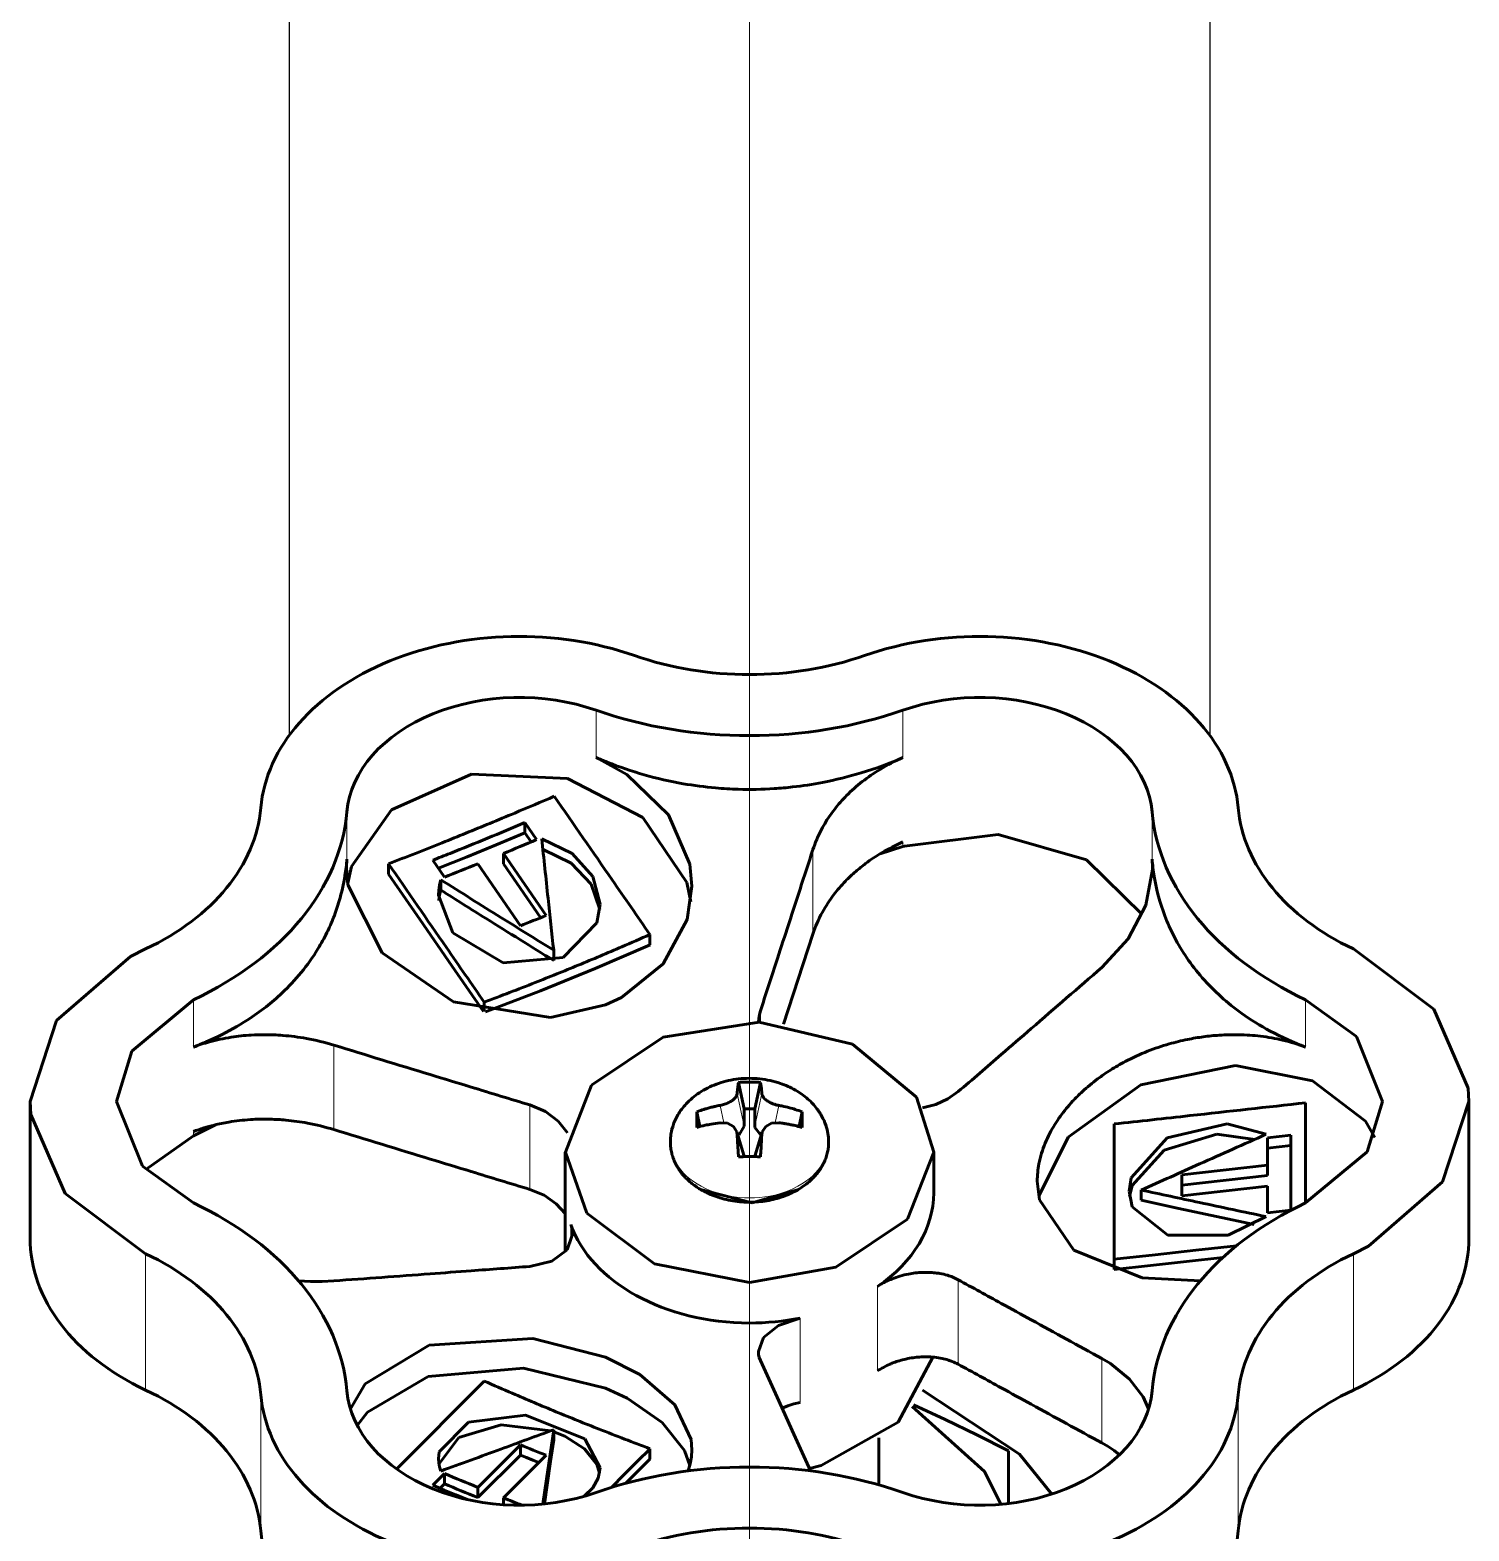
# Model space of a CAD drawing. Header units: millimetres. Extents: x -718 to 68664, y -49984 to -979.
# Drawn here: x 14570 to 15070, y -36314 to -35792 of the extents above; entities that cross this region are included whole.
import ezdxf

# ---------------------------------------------------------------- set-up
doc = ezdxf.new("R2010")
doc.units = ezdxf.units.MM
doc.linetypes.add('K5LT_BASIC', pattern=[0])
doc.layers.add('Text', color=7, linetype='Continuous', lineweight=15)
doc.layers.add('ГВС (Т3)_20', color=10, linetype='Continuous', lineweight=25)
doc.layers.add('Системный слой (1)', color=7, linetype='Continuous', true_color=0xc26c6c6c)

# ---------------------------------------------------------------- blocks, each defined once
blk = doc.blocks.new('U656')
at = {"layer": 'Системный слой (1)', "color": 150, "linetype": 'K5LT_BASIC', "lineweight": 60, "true_color": 0x0080ff}
for p, q in [((799.531, 147.501), (800.694, 148.535)), ((797.374, 144.043), (799.531, 147.501)), ((796.351, 139.665), (797.374, 144.043)), ((796.626, 135.07), (796.351, 139.665)), ((798.156, 130.997), (796.626, 135.07)), ((811.359, 132.307), (809.132, 128.939)), ((800.694, 128.102), (798.156, 130.997)), ((809.132, 128.939), (807.742, 127.818))]:
    blk.add_line(p, q, dxfattribs=at)
blk = doc.blocks.new('U665')
at = {"layer": 'Системный слой (1)', "color": 150, "linetype": 'K5LT_BASIC', "lineweight": 60, "true_color": 0x0080ff}
for p, q in [((816.362, 116.814), (816.097, 117.336)), ((826.697, 117.336), (824.602, 114.543)), ((818.593, 114.24), (816.362, 116.814)), ((824.602, 114.543), (821.851, 113.341)), ((821.397, 113.318), (818.593, 114.24)), ((821.851, 113.341), (821.397, 113.318))]:
    blk.add_line(p, q, dxfattribs=at)
blk = doc.blocks.new('U666')
at = {"layer": 'Системный слой (1)', "color": 150, "linetype": 'K5LT_BASIC', "lineweight": 60, "true_color": 0x0080ff}
for p, q in [((830.274, 132.938), (830.258, 132.985)), ((830.676, 129.677), (830.274, 132.938)), ((829.793, 126.611), (830.676, 129.677)), ((827.896, 124.674), (829.793, 126.611))]:
    blk.add_line(p, q, dxfattribs=at)
blk = doc.blocks.new('U667')
at = {"layer": 'Системный слой (1)', "color": 150, "linetype": 'K5LT_BASIC', "lineweight": 60, "true_color": 0x0080ff}
for p, q in [((817.864, 118.997), (819.647, 116.853)), ((823.647, 117.232), (824.93, 118.997)), ((821.397, 116.318), (823.647, 117.232)), ((819.647, 116.853), (821.397, 116.318))]:
    blk.add_line(p, q, dxfattribs=at)
blk = doc.blocks.new('U668')
at = {"layer": 'Системный слой (1)', "color": 150, "linetype": 'K5LT_BASIC', "lineweight": 60, "true_color": 0x0080ff}
for p, q in [((818.192, 162.094), (820.943, 163.295)), ((820.943, 163.295), (821.397, 163.318)), ((821.397, 163.318), (824.202, 162.397)), ((824.202, 162.397), (826.432, 159.823)), ((816.097, 159.301), (818.192, 162.094)), ((826.432, 159.823), (826.697, 159.301))]:
    blk.add_line(p, q, dxfattribs=at)
blk = doc.blocks.new('U669')
at = {"layer": 'Системный слой (1)', "color": 150, "linetype": 'K5LT_BASIC', "lineweight": 60, "true_color": 0x0080ff}
for p, q in [((821.397, 160.318), (819.147, 159.405)), ((823.147, 159.784), (821.397, 160.318)), ((824.93, 157.64), (823.147, 159.784)), ((819.147, 159.405), (817.864, 157.64))]:
    blk.add_line(p, q, dxfattribs=at)
blk = doc.blocks.new('U670')
at = {"layer": 'Системный слой (1)', "color": 150, "linetype": 'K5LT_BASIC', "lineweight": 60, "true_color": 0x0080ff}
for p, q in [((808.741, 135.834), (808.632, 136.238)), ((810.242, 133.151), (808.741, 135.834)), ((812.506, 131.944), (810.242, 133.151))]:
    blk.add_line(p, q, dxfattribs=at)
blk = doc.blocks.new('U671')
at = {"layer": 'Системный слой (1)', "color": 150, "linetype": 'K5LT_BASIC', "lineweight": 60, "true_color": 0x0080ff}
for p, q in [((817.506, 143.97), (819.629, 144.718)), ((819.629, 144.718), (821.961, 143.804)), ((815.751, 141.615), (817.506, 143.97)), ((821.961, 143.804), (823.626, 141.321)), ((815.104, 138.318), (815.751, 141.615)), ((823.626, 141.321), (824.149, 137.981)), ((815.633, 135.315), (815.104, 138.318)), ((824.149, 137.981), (823.38, 134.737)), ((817.298, 132.833), (815.633, 135.315)), ((823.38, 134.737), (821.539, 132.516)), ((819.629, 131.918), (817.298, 132.833)), ((821.539, 132.516), (819.629, 131.918))]:
    blk.add_line(p, q, dxfattribs=at)
blk = doc.blocks.new('U672')
at = {"layer": 'Системный слой (1)', "color": 150, "linetype": 'K5LT_BASIC', "lineweight": 60, "true_color": 0x0080ff}
for p, q in [((821.041, 145.413), (821.271, 145.95)), ((820.709, 144.966), (821.041, 145.413)), ((820.303, 144.647), (820.709, 144.966))]:
    blk.add_line(p, q, dxfattribs=at)
blk = doc.blocks.new('U673')
at = {"layer": 'Системный слой (1)', "color": 150, "linetype": 'K5LT_BASIC', "lineweight": 60, "true_color": 0x0080ff}
for p, q in [((815.658, 145.95), (815.841, 145.184)), ((815.841, 145.184), (816.238, 144.657)), ((816.238, 144.657), (816.783, 144.468)), ((816.783, 144.468), (816.894, 144.474)), ((816.894, 144.474), (817.005, 144.494)), ((817.005, 144.494), (817.117, 144.527))]:
    blk.add_line(p, q, dxfattribs=at)
blk = doc.blocks.new('U674')
at = {"layer": 'Системный слой (1)', "color": 150, "linetype": 'K5LT_BASIC', "lineweight": 60, "true_color": 0x0080ff}
for p, q in [((818.335, 145.95), (818.13, 145.458)), ((818.13, 145.458), (817.838, 145.038)), ((817.838, 145.038), (817.482, 144.718))]:
    blk.add_line(p, q, dxfattribs=at)
blk = doc.blocks.new('U675')
at = {"layer": 'Системный слой (1)', "color": 150, "linetype": 'K5LT_BASIC', "lineweight": 60, "true_color": 0x0080ff}
for p, q in [((815.136, 153.574), (815.155, 153.986)), ((815.136, 153.168), (815.136, 153.574)), ((815.156, 152.765), (815.136, 153.168))]:
    blk.add_line(p, q, dxfattribs=at)
blk = doc.blocks.new('U676')
at = {"layer": 'Системный слой (1)', "color": 150, "linetype": 'K5LT_BASIC', "lineweight": 60, "true_color": 0x0080ff}
for p, q in [((812.388, 137.94), (811.107, 137.36)), ((811.107, 137.36), (809.828, 136.781)), ((809.828, 136.781), (808.55, 136.201))]:
    blk.add_line(p, q, dxfattribs=at)
blk = doc.blocks.new('U677')
at = {"layer": 'Системный слой (1)', "color": 150, "linetype": 'K5LT_BASIC', "lineweight": 60, "true_color": 0x0080ff}
for p, q in [((812.489, 137.978), (812.388, 137.94)), ((812.591, 138.001), (812.489, 137.978)), ((812.695, 138.008), (812.591, 138.001)), ((813.19, 137.827), (812.695, 138.008)), ((813.602, 137.314), (813.19, 137.827)), ((813.864, 136.558), (813.602, 137.314))]:
    blk.add_line(p, q, dxfattribs=at)
blk = doc.blocks.new('U678')
at = {"layer": 'Системный слой (1)', "color": 150, "linetype": 'K5LT_BASIC', "lineweight": 60, "true_color": 0x0080ff}
for p, q in [((811.743, 125.115), (812.278, 125.777)), ((812.278, 125.777), (812.456, 126.076)), ((811.122, 124.642), (811.743, 125.115)), ((810.707, 124.453), (811.122, 124.642))]:
    blk.add_line(p, q, dxfattribs=at)
blk = doc.blocks.new('U679')
at = {"layer": 'Системный слой (1)', "color": 150, "linetype": 'K5LT_BASIC', "lineweight": 60, "true_color": 0x0080ff}
for p, q in [((824.281, 137.998), (824.149, 138.008)), ((824.412, 137.976), (824.281, 137.998)), ((824.541, 137.94), (824.412, 137.976))]:
    blk.add_line(p, q, dxfattribs=at)
blk = doc.blocks.new('U680')
at = {"layer": 'Системный слой (1)', "color": 150, "linetype": 'K5LT_BASIC', "lineweight": 60, "true_color": 0x0080ff}
for p, q in [((809.256, 125.651), (809.392, 125.857)), ((809.392, 125.857), (809.52, 126.076)), ((809.112, 125.457), (809.256, 125.651))]:
    blk.add_line(p, q, dxfattribs=at)
blk = doc.blocks.new('U681')
at = {"layer": 'Системный слой (1)', "color": 150, "linetype": 'K5LT_BASIC', "lineweight": 60, "true_color": 0x0080ff}
for p, q in [((826.052, 126.076), (827.042, 125.165)), ((827.042, 125.165), (828.218, 124.546)), ((828.218, 124.546), (829.455, 124.319)), ((829.455, 124.319), (829.52, 124.318)), ((829.52, 124.318), (829.619, 124.32)), ((829.619, 124.32), (829.718, 124.324)), ((829.718, 124.324), (829.817, 124.33))]:
    blk.add_line(p, q, dxfattribs=at)
blk = doc.blocks.new('U682')
at = {"layer": 'Системный слой (1)', "color": 150, "linetype": 'K5LT_BASIC', "lineweight": 60, "true_color": 0x0080ff}
for p, q in [((810.728, 137.189), (810.808, 136.991)), ((810.808, 136.991), (810.875, 136.781)), ((810.875, 136.781), (810.928, 136.558))]:
    blk.add_line(p, q, dxfattribs=at)
blk = doc.blocks.new('U683')
at = {"layer": 'Системный слой (1)', "color": 150, "linetype": 'K5LT_BASIC', "lineweight": 60, "true_color": 0x0080ff}
for p, q in [((821.173, 132.302), (821.288, 131.848)), ((821.288, 131.848), (821.479, 131.428)), ((821.479, 131.428), (821.735, 131.065))]:
    blk.add_line(p, q, dxfattribs=at)
blk = doc.blocks.new('U684')
at = {"layer": 'Системный слой (1)', "color": 150, "linetype": 'K5LT_BASIC', "lineweight": 60, "true_color": 0x0080ff}
for p, q in [((817.977, 128.246), (816.223, 127.048)), ((818.623, 128.318), (817.977, 128.246)), ((816.223, 127.048), (815.257, 124.679)), ((815.257, 124.679), (815.155, 122.651))]:
    blk.add_line(p, q, dxfattribs=at)
blk = doc.blocks.new('U685')
at = {"layer": 'Системный слой (1)', "color": 150, "linetype": 'K5LT_BASIC', "lineweight": 60, "true_color": 0x0080ff}
for p, q in [((820.148, 127.248), (818.095, 128.27)), ((821.967, 124.718), (820.148, 127.248)), ((822.64, 121.426), (821.967, 124.718)), ((822.114, 118.758), (822.64, 121.426)), ((820.703, 116.915), (822.114, 118.758)), ((820.142, 116.587), (820.703, 116.915))]:
    blk.add_line(p, q, dxfattribs=at)
blk = doc.blocks.new('U686')
at = {"layer": 'Системный слой (1)', "color": 150, "linetype": 'K5LT_BASIC', "lineweight": 60, "true_color": 0x0080ff}
for p, q in [((810.59, 151.596), (810.129, 151.947)), ((811.832, 149.479), (810.59, 151.596)), ((812.118, 146.171), (811.832, 149.479)), ((811.425, 143.318), (812.118, 146.171)), ((811.075, 142.568), (811.425, 143.318)), ((810.236, 141.353), (811.075, 142.568)), ((809.257, 140.583), (810.236, 141.353)), ((808.742, 140.387), (809.257, 140.583))]:
    blk.add_line(p, q, dxfattribs=at)
blk = doc.blocks.new('U687')
at = {"layer": 'Системный слой (1)', "color": 150, "linetype": 'K5LT_BASIC', "lineweight": 60, "true_color": 0x0080ff}
for p, q in [((828.928, 152.272), (826.565, 151.086)), ((829.52, 152.318), (828.928, 152.272)), ((829.619, 152.317), (829.52, 152.318)), ((829.718, 152.313), (829.619, 152.317)), ((829.817, 152.306), (829.718, 152.313)), ((826.565, 151.086), (824.861, 148.599)), ((824.861, 148.599), (824.309, 145.239)), ((824.309, 145.239), (824.747, 143.318))]:
    blk.add_line(p, q, dxfattribs=at)
blk = doc.blocks.new('U688')
at = {"layer": 'Системный слой (1)', "color": 150, "linetype": 'K5LT_BASIC', "lineweight": 60, "true_color": 0x0080ff}
for p, q in [((829.557, 152.147), (828.98, 152.279)), ((831.537, 150.758), (829.557, 152.147)), ((832.768, 147.982), (831.537, 150.758)), ((832.622, 144.638), (832.768, 147.982)), ((831.269, 142.029), (832.622, 144.638)), ((829.003, 140.5), (831.269, 142.029)), ((828.338, 140.354), (829.003, 140.5))]:
    blk.add_line(p, q, dxfattribs=at)
blk = doc.blocks.new('U689')
at = {"layer": 'Системный слой (1)', "color": 150, "linetype": 'K5LT_BASIC', "lineweight": 60, "true_color": 0x0080ff}
for p, q in [((832.76, 142.576), (833.35, 143.652)), ((824.747, 143.318), (825.008, 142.767)), ((825.008, 142.767), (826.179, 141.323)), ((831.36, 141.132), (832.76, 142.576)), ((826.179, 141.323), (827.716, 140.488)), ((829.647, 140.393), (831.36, 141.132)), ((827.716, 140.488), (828.874, 140.318)), ((828.874, 140.318), (829.647, 140.393))]:
    blk.add_line(p, q, dxfattribs=at)
blk = doc.blocks.new('U690')
at = {"layer": 'Системный слой (1)', "color": 150, "linetype": 'K5LT_BASIC', "lineweight": 60, "true_color": 0x0080ff}
for p, q in [((811.898, 142.134), (812.499, 143.318)), ((810.843, 140.914), (811.898, 142.134)), ((809.641, 140.349), (810.843, 140.914)), ((808.548, 140.446), (808.789, 140.375)), ((808.789, 140.375), (809.033, 140.333)), ((809.033, 140.333), (809.278, 140.318)), ((809.278, 140.318), (809.641, 140.349))]:
    blk.add_line(p, q, dxfattribs=at)
blk = doc.blocks.new('U691')
at = {"layer": 'Системный слой (1)', "color": 150, "linetype": 'K5LT_BASIC', "lineweight": 60, "true_color": 0x0080ff}
for p, q in [((811.573, 151.676), (810.707, 152.184)), ((812.916, 149.444), (811.573, 151.676)), ((813.156, 145.845), (812.916, 149.444)), ((812.499, 143.318), (813.156, 145.845))]:
    blk.add_line(p, q, dxfattribs=at)
blk = doc.blocks.new('U692')
at = {"layer": 'Системный слой (1)', "color": 150, "linetype": 'K5LT_BASIC', "lineweight": 60, "true_color": 0x0080ff}
for p, q in [((815.549, 125.643), (815.688, 124.386)), ((815.688, 124.386), (815.827, 123.128)), ((815.827, 123.128), (815.966, 121.871))]:
    blk.add_line(p, q, dxfattribs=at)
blk = doc.blocks.new('U693')
at = {"layer": 'Системный слой (1)', "color": 150, "linetype": 'K5LT_BASIC', "lineweight": 60, "true_color": 0x0080ff}
for p, q in [((817.676, 123.399), (817.958, 124.71)), ((817.396, 122.089), (817.676, 123.399)), ((817.118, 120.78), (817.396, 122.089))]:
    blk.add_line(p, q, dxfattribs=at)
blk = doc.blocks.new('U694')
at = {"layer": 'Системный слой (1)', "color": 150, "linetype": 'K5LT_BASIC', "lineweight": 60, "true_color": 0x0080ff}
for p, q in [((818.468, 125.019), (818.091, 125.115)), ((819.704, 123.911), (818.468, 125.019)), ((820.261, 122.084), (819.704, 123.911)), ((820.075, 120.763), (820.261, 122.084))]:
    blk.add_line(p, q, dxfattribs=at)
blk = doc.blocks.new('U695')
at = {"layer": 'Системный слой (1)', "color": 150, "linetype": 'K5LT_BASIC', "lineweight": 60, "true_color": 0x0080ff}
for p, q in [((816.749, 123.782), (817.734, 125.016)), ((817.734, 125.016), (818.269, 125.126)), ((818.269, 125.126), (818.733, 125.052)), ((818.733, 125.052), (820.123, 123.808)), ((816.75, 121.686), (816.749, 123.782)), ((820.123, 123.808), (820.62, 121.715)), ((817.39, 120.371), (816.75, 121.686)), ((820.62, 121.715), (820.251, 120.371))]:
    blk.add_line(p, q, dxfattribs=at)
blk = doc.blocks.new('U696')
at = {"layer": 'Системный слой (1)', "color": 150, "linetype": 'K5LT_BASIC', "lineweight": 60, "true_color": 0x0080ff}
for p, q in [((815.908, 125.643), (816.063, 124.227)), ((816.063, 124.227), (816.22, 122.811)), ((816.22, 122.811), (816.377, 121.395))]:
    blk.add_line(p, q, dxfattribs=at)
blk = doc.blocks.new('U697')
at = {"layer": 'Системный слой (1)', "color": 150, "linetype": 'K5LT_BASIC', "lineweight": 60, "true_color": 0x0080ff}
for p, q in [((824.504, 147.49), (825.24, 145.584)), ((825.24, 145.584), (826.017, 143.682)), ((826.017, 143.682), (826.838, 141.776))]:
    blk.add_line(p, q, dxfattribs=at)
blk = doc.blocks.new('U698')
at = {"layer": 'Системный слой (1)', "color": 150, "linetype": 'K5LT_BASIC', "lineweight": 60, "true_color": 0x0080ff}
for p, q in [((829.9, 148.126), (829.498, 149.128)), ((830.31, 147.125), (829.9, 148.126)), ((830.728, 146.123), (830.31, 147.125))]:
    blk.add_line(p, q, dxfattribs=at)
blk = doc.blocks.new('U699')
at = {"layer": 'Системный слой (1)', "color": 150, "linetype": 'K5LT_BASIC', "lineweight": 60, "true_color": 0x0080ff}
for p, q in [((808.545, 149.044), (808.686, 149.09)), ((808.686, 149.09), (808.827, 149.117)), ((808.827, 149.117), (808.967, 149.126)), ((808.967, 149.126), (809.209, 149.098)), ((809.209, 149.098), (810.246, 148.081)), ((810.246, 148.081), (810.487, 146.099)), ((810.487, 146.099), (809.661, 144.035)), ((807.964, 143.763), (807.667, 144.067)), ((809.661, 144.035), (808.653, 143.511)), ((808.298, 143.574), (807.964, 143.763)), ((808.653, 143.511), (808.298, 143.574))]:
    blk.add_line(p, q, dxfattribs=at)
blk = doc.blocks.new('U700')
at = {"layer": 'Системный слой (1)', "color": 150, "linetype": 'K5LT_BASIC', "lineweight": 60, "true_color": 0x0080ff}
for p, q in [((809.012, 146.066), (809.1, 146.28)), ((808.838, 145.639), (808.925, 145.853)), ((808.925, 145.853), (809.012, 146.066))]:
    blk.add_line(p, q, dxfattribs=at)
blk = doc.blocks.new('U701')
at = {"layer": 'Системный слой (1)', "color": 150, "linetype": 'K5LT_BASIC', "lineweight": 60, "true_color": 0x0080ff}
for p, q in [((828.503, 149.101), (828.383, 149.117)), ((828.621, 149.077), (828.503, 149.101)), ((828.737, 149.044), (828.621, 149.077)), ((829.678, 144.511), (830.154, 145.491)), ((830.154, 145.491), (830.156, 145.5)), ((828.943, 143.819), (829.678, 144.511)), ((828.07, 143.519), (828.943, 143.819))]:
    blk.add_line(p, q, dxfattribs=at)
blk = doc.blocks.new('U702')
at = {"layer": 'Системный слой (1)', "color": 150, "linetype": 'K5LT_BASIC', "lineweight": 60, "true_color": 0x0080ff}
for p, q in [((808.051, 149.322), (807.884, 148.924)), ((807.884, 148.924), (807.719, 148.526)), ((807.719, 148.526), (807.554, 148.129))]:
    blk.add_line(p, q, dxfattribs=at)
blk = doc.blocks.new('U703')
at = {"layer": 'Системный слой (1)', "color": 150, "linetype": 'K5LT_BASIC', "lineweight": 60, "true_color": 0x0080ff}
for p, q in [((809.633, 149.567), (808.615, 150.583)), ((810.652, 148.552), (809.633, 149.567)), ((811.672, 147.535), (810.652, 148.552))]:
    blk.add_line(p, q, dxfattribs=at)
blk = doc.blocks.new('U704')
at = {"layer": 'Системный слой (1)', "color": 150, "linetype": 'K5LT_BASIC', "lineweight": 60, "true_color": 0x0080ff}
for p, q in [((808.423, 142.67), (807.975, 143.117)), ((808.872, 142.223), (808.423, 142.67)), ((809.321, 141.776), (808.872, 142.223))]:
    blk.add_line(p, q, dxfattribs=at)
blk = doc.blocks.new('U705')
at = {"layer": 'Системный слой (1)', "color": 150, "linetype": 'K5LT_BASIC', "lineweight": 60, "true_color": 0x0080ff}
for p, q in [((809.71, 148.422), (808.787, 149.111)), ((810.148, 146.947), (809.71, 148.422)), ((809.944, 145.225), (810.148, 146.947)), ((809.753, 144.734), (809.91, 145.123)), ((809.314, 144.048), (809.753, 144.734)), ((808.779, 143.626), (809.314, 144.048)), ((808.474, 143.526), (808.779, 143.626))]:
    blk.add_line(p, q, dxfattribs=at)
blk = doc.blocks.new('U706')
at = {"layer": 'Системный слой (1)', "color": 150, "linetype": 'K5LT_BASIC', "lineweight": 60, "true_color": 0x0080ff}
for p, q in [((808.141, 145.338), (807.402, 145.446)), ((808.882, 145.23), (808.141, 145.338)), ((809.624, 145.123), (808.882, 145.23))]:
    blk.add_line(p, q, dxfattribs=at)
blk = doc.blocks.new('U707')
at = {"layer": 'Системный слой (1)', "color": 150, "linetype": 'K5LT_BASIC', "lineweight": 60, "true_color": 0x0080ff}
for p, q in [((808.12, 142.616), (808.401, 142.336)), ((808.401, 142.336), (808.682, 142.056)), ((808.682, 142.056), (808.963, 141.776))]:
    blk.add_line(p, q, dxfattribs=at)
blk = doc.blocks.new('U708')
at = {"layer": 'Системный слой (1)', "color": 150, "linetype": 'K5LT_BASIC', "lineweight": 60, "true_color": 0x0080ff}
for p, q in [((827.257, 148.627), (828.563, 149.126)), ((828.563, 149.126), (828.743, 149.117)), ((828.743, 149.117), (828.921, 149.09)), ((828.921, 149.09), (829.095, 149.044)), ((826.214, 146.873), (827.257, 148.627)), ((826.399, 144.797), (826.214, 146.873)), ((830.526, 145.54), (830.016, 144.484)), ((827.598, 143.629), (826.399, 144.797)), ((830.016, 144.484), (829.209, 143.765)), ((828.249, 143.511), (827.598, 143.629)), ((829.209, 143.765), (828.249, 143.511))]:
    blk.add_line(p, q, dxfattribs=at)
blk = doc.blocks.new('U709')
at = {"layer": 'Системный слой (1)', "color": 150, "linetype": 'K5LT_BASIC', "lineweight": 60, "true_color": 0x0080ff}
for p, q in [((829.296, 150.86), (827.703, 149.76)), ((827.703, 149.76), (826.111, 148.66)), ((826.111, 148.66), (824.521, 147.559))]:
    blk.add_line(p, q, dxfattribs=at)
blk = doc.blocks.new('U710')
at = {"layer": 'Системный слой (1)', "color": 150, "linetype": 'K5LT_BASIC', "lineweight": 60, "true_color": 0x0080ff}
for p, q in [((808.256, 145.373), (807.396, 145.499)), ((809.118, 145.248), (808.256, 145.373)), ((809.982, 145.123), (809.118, 145.248))]:
    blk.add_line(p, q, dxfattribs=at)
blk = doc.blocks.new('U711')
at = {"layer": 'Системный слой (1)', "color": 150, "linetype": 'K5LT_BASIC', "lineweight": 60, "true_color": 0x0080ff}
for p, q in [((818.334, 140.02), (817.863, 138.226)), ((817.863, 138.226), (818.334, 136.617))]:
    blk.add_line(p, q, dxfattribs=at)
blk = doc.blocks.new('U712')
at = {"layer": 'Системный слой (1)', "color": 150, "linetype": 'K5LT_BASIC', "lineweight": 60, "true_color": 0x0080ff}
for p, q in [((820.231, 138.682), (820.205, 138.724)), ((820.532, 138.504), (820.231, 138.682))]:
    blk.add_line(p, q, dxfattribs=at)
blk = doc.blocks.new('U713')
at = {"layer": 'Системный слой (1)', "color": 150, "linetype": 'K5LT_BASIC', "lineweight": 60, "true_color": 0x0080ff}
for p, q in [((820.205, 137.913), (820.492, 138.13)), ((820.492, 138.13), (820.532, 138.133))]:
    blk.add_line(p, q, dxfattribs=at)
blk = doc.blocks.new('U714')
at = {"layer": 'Системный слой (1)', "color": 150, "linetype": 'K5LT_BASIC', "lineweight": 60, "true_color": 0x0080ff}
for p, q in [((820.269, 137.888), (820.234, 137.891)), ((820.303, 137.882), (820.269, 137.888)), ((820.337, 137.873), (820.303, 137.882)), ((820.522, 137.756), (820.337, 137.873)), ((820.634, 137.552), (820.522, 137.756)), ((820.652, 137.3), (820.634, 137.552))]:
    blk.add_line(p, q, dxfattribs=at)
blk = doc.blocks.new('U715')
at = {"layer": 'Системный слой (1)', "color": 150, "linetype": 'K5LT_BASIC', "lineweight": 60, "true_color": 0x0080ff}
for p, q in [((820.634, 139.085), (820.652, 139.337)), ((820.337, 138.764), (820.522, 138.88)), ((820.522, 138.88), (820.634, 139.085)), ((820.234, 138.746), (820.269, 138.749)), ((820.269, 138.749), (820.303, 138.755)), ((820.303, 138.755), (820.337, 138.764))]:
    blk.add_line(p, q, dxfattribs=at)
blk = doc.blocks.new('U716')
at = {"layer": 'Системный слой (1)', "color": 150, "linetype": 'K5LT_BASIC', "lineweight": 60, "true_color": 0x0080ff}
for p, q in [((810.792, 132.664), (808.523, 130.157)), ((808.523, 130.157), (807.388, 129.588))]:
    blk.add_line(p, q, dxfattribs=at)
blk = doc.blocks.new('U717')
at = {"layer": 'Системный слой (1)', "color": 150, "linetype": 'K5LT_BASIC', "lineweight": 60, "true_color": 0x0080ff}
for p, q in [((810.845, 132.625), (810.341, 131.52)), ((810.341, 131.52), (809.808, 130.417)), ((809.808, 130.417), (809.251, 129.318))]:
    blk.add_line(p, q, dxfattribs=at)

msp = doc.modelspace()

# ---------------------------------------------------------------- linework, layer by layer
at = {"layer": 'Text'}
msp.add_line((14820.38, -35223.3), (14820.38, -38810.52), dxfattribs=at)
at = {"layer": 'ГВС (Т3)_20'}
for p, q in [((14660.38, -35406.02), (14660.38, -36037.46)), ((14980.38, -35406.02), (14980.38, -36037.46))]:
    msp.add_line(p, q, dxfattribs=at)
at = {"layer": 'ГВС (Т3)_20', "lineweight": 18}
for p, q in [((14767.05, -36028.61), (14767.05, -36045.06)), ((14873.72, -36028.61), (14873.72, -36045.06)), ((14680.5, -36063.94), (14680.5, -36080.4)), ((14960.26, -36063.94), (14960.26, -36080.4)), ((14842.43, -36106.42), (14842.43, -36077.06)), ((14873.72, -36074.42), (14873.72, -36075.98)), ((14627.17, -36129.26), (14627.17, -36145.72)), ((15013.6, -36129.26), (15013.6, -36145.72)), ((14824.17, -36137.09), (14824.17, -36133.15)), ((14675.91, -36174.4), (14675.91, -36145.04)), ((14818.53, -36173.24), (14816.11, -36161.82)), ((14822.24, -36173.24), (14824.66, -36161.82)), ((14744.07, -36195.21), (14744.07, -36165.85)), ((14811.47, -36172.01), (14810.2, -36166)), ((14829.3, -36172.01), (14830.57, -36166)), ((14627.17, -36175.08), (14627.17, -36176.63)), ((14818.4, -36183.81), (14816.11, -36176.22)), ((14822.36, -36183.81), (14824.66, -36176.22)), ((14758.3, -36213.91), (14758.3, -36207.39)), ((14610.56, -36217.59), (14610.56, -36264.97)), ((15030.21, -36217.59), (15030.21, -36264.97)), ((14864.87, -36258.31), (14864.87, -36228.94)), ((14892.92, -36255.98), (14892.92, -36226.62)), ((14837.98, -36269.28), (14837.98, -36239.92)), ((14942.81, -36283.36), (14942.81, -36254)), ((14650.56, -36266.58), (14650.56, -36313.96)), ((14990.21, -36266.58), (14990.21, -36313.96))]:
    msp.add_line(p, q, dxfattribs=at)
at = {"layer": 'ГВС (Т3)_20', "lineweight": 60}
for p, q in [((14742.34, -36071.29), (14742.34, -36067.7)), ((14746.41, -36073.6), (14742.34, -36067.7)), ((14744.49, -36074.4), (14742.34, -36071.29)), ((14749.73, -36099.93), (14734.89, -36078.4)), ((14734.89, -36081.98), (14734.89, -36078.4)), ((14873.72, -36075.98), (14865.78, -36078.52)), ((14694.96, -36085.6), (14694.96, -36082.02)), ((14714.41, -36086.66), (14710.35, -36080.77)), ((14740.77, -36103.59), (14725.93, -36082.06)), ((14747.8, -36100.72), (14734.89, -36081.98)), ((14713.13, -36091.19), (14713.13, -36087.61)), ((14785.8, -36110.18), (14785.8, -36106.6)), ((14832.22, -36137.79), (14842.43, -36106.42)), ((14752.34, -36115.65), (14752.34, -36112.07)), ((14728.21, -36133.41), (14728.21, -36130.11)), ((14818.53, -36167.17), (14816.59, -36158.01)), ((14822.24, -36167.17), (14824.18, -36158.01)), ((14570.38, -36164.59), (14570.38, -36211.97)), ((14822.24, -36167.17), (14818.53, -36167.17)), ((14818.53, -36167.17), (14818.53, -36173.24)), ((14822.24, -36173.24), (14822.24, -36167.17)), ((15013.63, -36199.91), (15013.63, -36165.09)), ((15070.38, -36164.59), (15070.38, -36211.97)), ((14803.16, -36173.35), (14802.09, -36168.27)), ((14837.6, -36173.35), (14838.68, -36168.27)), ((14947.13, -36172.46), (14947.13, -36219.49)), ((14627.17, -36176.63), (14610.61, -36188.28)), ((14634.79, -36172.74), (14627.17, -36176.63)), ((14818.4, -36183.33), (14815.93, -36175.19)), ((14822.37, -36183.33), (14824.84, -36175.19)), ((15000.33, -36177.26), (15008.46, -36176.35)), ((15000.33, -36177.26), (15000.33, -36186.77)), ((15008.46, -36202.47), (15008.46, -36176.35)), ((14756.38, -36182.27), (14756.38, -36216.91)), ((14884.38, -36182.27), (14884.38, -36196.41)), ((15008.46, -36179.93), (15000.33, -36180.84)), ((14818.4, -36183.33), (14818.5, -36183.81)), ((14822.27, -36183.81), (14822.37, -36183.33)), ((14970.66, -36190.13), (15000.33, -36186.77)), ((15000.33, -36190.35), (15000.33, -36186.77)), ((14970.66, -36190.13), (14970.66, -36197.44)), ((15000.33, -36190.35), (14970.66, -36193.71)), ((14956.47, -36198.98), (14956.47, -36195.4)), ((14970.66, -36197.44), (15000.33, -36194.08)), ((15000.33, -36194.08), (15000.33, -36203.39)), ((15000.33, -36203.39), (15008.46, -36202.47)), ((14947.13, -36223.07), (14947.13, -36219.49)), ((14752.34, -36282.32), (14752.34, -36278.74)), ((14865.38, -36297.93), (14865.38, -36281.62)), ((14740.77, -36283.98), (14725.93, -36298.79)), ((14740.77, -36287.56), (14740.77, -36283.98)), ((14785.8, -36288.93), (14785.8, -36285.35)), ((14910.38, -36286.05), (14910.38, -36304.4)), ((14740.77, -36287.56), (14725.93, -36302.37)), ((14749.73, -36287.64), (14734.89, -36302.45)), ((14714.41, -36293.99), (14710.35, -36298.05)), ((14714.41, -36297.57), (14712.87, -36299.11)), ((14714.41, -36297.57), (14714.41, -36293.99)), ((14725.93, -36302.37), (14725.93, -36298.79)), ((14734.89, -36304.82), (14734.89, -36302.45))]:
    msp.add_line(p, q, dxfattribs=at)
msp.add_arc((15295.99, -34915.27), 1496.36, 247.97721, 248.2384, dxfattribs=at)
for centre, major_axis, start_param, end_param in [((14740.38, -36066.61), (-90, 0), 4.251835, 6.220141), ((14900.38, -36066.61), (-90, 0), 3.204637, 5.172943), ((14820.38, -35952.59), (90, 0), 4.251835, 5.172943), ((14740.38, -36066.61), (-60, 0), 4.251835, 6.220141), ((14900.38, -36066.61), (60, 0), 0.063045, 2.03135), ((14820.38, -35952.59), (120, 0), 4.251835, 5.172943), ((14560.74, -36058.59), (90, 0), 5.299033, 6.220141), ((15080.03, -36058.59), (-90, 0), 0.063045, 0.984153), ((14560.74, -36058.59), (120, 0), 5.299033, 6.220141), ((15080.03, -36058.59), (120, 0), 3.204637, 4.125745), ((14820.38, -36196.41), (64, 0), 5.480988, 6.283185), ((14560.74, -36270.59), (-120, 0), 3.204637, 4.125745), ((15080.03, -36270.59), (-120, 0), 5.299033, 6.220141), ((14820.38, -36196.41), (-64, 0), 0.245, 1.570796), ((14660.38, -36211.97), (90, 0), 3.141593, 4.125745), ((14980.38, -36211.97), (-90, 0), 2.15744, 3.141593), ((14560.74, -36270.59), (90, 0), 0.063045, 0.984153), ((15080.03, -36270.59), (-90, 0), 5.299033, 6.220141), ((14820.38, -36196.41), (64, 0), 4.712389, 4.990987), ((14560.74, -36317.97), (90, 0), 0.063045, 0.984153), ((14740.38, -36262.57), (-60, 0), 0.063045, 2.03135), ((14900.38, -36262.57), (60, 0), 4.251835, 6.220141), ((15080.03, -36317.97), (-90, 0), 5.299033, 6.220141), ((14740.38, -36262.57), (90, 0), 3.204637, 5.172943), ((14900.38, -36262.57), (90, 0), 4.251835, 6.220141), ((14820.38, -36376.59), (-120, 0), 4.251835, 5.172943), ((14820.38, -36376.59), (-90, 0), 4.251835, 5.172943), ((14740.38, -36309.95), (90, 0), 3.204637, 5.172943), ((14900.38, -36309.95), (90, 0), 4.251835, 6.220141)]:
    msp.add_ellipse(centre, major_axis=major_axis, ratio=0.707107, start_param=start_param, end_param=end_param, dxfattribs=at)
at = {"layer": 'ГВС (Т3)_20', "lineweight": 18}
msp.add_ellipse((14820.38, -36178.73), major_axis=(-27.5, 0), ratio=0.707107, start_param=0, end_param=3.141593, dxfattribs=at)
at = {"layer": 'ГВС (Т3)_20', "lineweight": 60}
for points, knots in [([(14873.72, -36045.06), (14869.02, -36047.11), (14859.87, -36050.47), (14846.92, -36053.68), (14836.75, -36055.23), (14826.97, -36056.1), (14818.02, -36056.25), (14807.44, -36055.63), (14796.43, -36054.19), (14783.77, -36051.29), (14773.77, -36047.89), (14768.34, -36045.62), (14767.05, -36045.06)], [0, 0, 0, 0, 1.854842, 3.499918, 4.73635, 5.487068, 6.957013, 7.886095, 9.219697, 10.871305, 12.490285, 13, 13, 13, 13]), ([(14873.72, -36045.06), (14870.94, -36046.27), (14865.98, -36048.83), (14859.45, -36053.33), (14854.2, -36058), (14849.86, -36062.94), (14846.36, -36068.07), (14843.95, -36072.84), (14842.81, -36075.9), (14842.43, -36077.06)], [0, 0, 0, 0, 1.818825, 3.386072, 4.938759, 6.313147, 7.708369, 9.13365, 10, 10, 10, 10]), ([(14752.55, -36058.51), (14747.97, -36060.48), (14740.5, -36063.66), (14727.5, -36069.07), (14712.89, -36075.01), (14701.17, -36079.62), (14694.96, -36082.02)], [0, 0, 0, 0, 1.672477, 2.72387, 4.738499, 7, 7, 7, 7]), ([(14785.8, -36106.6), (14781.42, -36100.27), (14770.34, -36084.25), (14759.25, -36068.21), (14752.55, -36058.51)], [0, 0, 0, 0, 1.976899, 5, 5, 5, 5]), ([(14742.34, -36067.7), (14733.68, -36071.35), (14723.02, -36075.73), (14712.35, -36079.97), (14710.35, -36080.77)], [0, 0, 0, 0, 4.059731, 5, 5, 5, 5]), ([(14752.34, -36112.07), (14751.69, -36106.04), (14750.3, -36093.13), (14748.91, -36080.19), (14748.17, -36073.3)], [0, 0, 0, 0, 2.340092, 5, 5, 5, 5]), ([(14824.17, -36133.15), (14825.99, -36127.56), (14829.09, -36118.05), (14835.17, -36099.36), (14839.44, -36086.26), (14842.43, -36077.06)], [0, 0, 0, 0, 1.796729, 3.052013, 6, 6, 6, 6]), ([(14873.72, -36074.42), (14871.19, -36075.52), (14866.67, -36077.82), (14861.3, -36081.38), (14857.1, -36084.75), (14853.32, -36088.32), (14850.11, -36092.05), (14847.54, -36095.7), (14844.85, -36100.19), (14843.27, -36103.83), (14842.43, -36106.42)], [0, 0, 0, 0, 1.821115, 3.379413, 4.39742, 5.574513, 7.068766, 7.964415, 8.880783, 11, 11, 11, 11]), ([(14680.5, -36080.4), (14680.35, -36082.32), (14679.76, -36087.23), (14678.22, -36094), (14675.97, -36100.57), (14673.51, -36106.17), (14669.93, -36112.69), (14664.86, -36119.82), (14658.67, -36126.45), (14652.34, -36131.9), (14645.08, -36137.07), (14636.67, -36141.78), (14630.14, -36144.59), (14627.17, -36145.72)], [0, 0, 0, 0, 0.938003, 2.408157, 3.400929, 4.343765, 5.400831, 7.02675, 8.565173, 9.702377, 10.921844, 12.641455, 14, 14, 14, 14]), ([(14728.21, -36130.11), (14723.83, -36123.78), (14712.75, -36107.76), (14701.66, -36091.72), (14694.96, -36082.02)], [0, 0, 0, 0, 1.976899, 5, 5, 5, 5]), ([(15013.6, -36145.72), (15009.33, -36144.1), (15001.56, -36140.58), (14991.89, -36134.58), (14984.05, -36128.3), (14977.65, -36121.82), (14972.25, -36114.85), (14967.92, -36107.63), (14963.72, -36098.29), (14961.25, -36089.14), (14960.43, -36082.42), (14960.26, -36080.4)], [0, 0, 0, 0, 1.67657, 3.178896, 4.393608, 5.661418, 6.866, 8.02582, 9.169165, 11.154957, 12, 12, 12, 12]), ([(14752.34, -36112.07), (14746.22, -36108.27), (14733.15, -36100.13), (14720.08, -36091.96), (14713.13, -36087.61)], [0, 0, 0, 0, 2.340092, 5, 5, 5, 5]), ([(14752.34, -36115.65), (14744.52, -36110.8), (14731.44, -36102.65), (14718.38, -36094.48), (14713.13, -36091.19)], [0, 0, 0, 0, 2.991494, 5, 5, 5, 5]), ([(14728.21, -36130.11), (14734.1, -36127.9), (14745, -36123.71), (14760.94, -36117.27), (14774.25, -36111.66), (14782.56, -36108.04), (14785.8, -36106.6)], [0, 0, 0, 0, 2.146332, 3.974264, 5.817659, 7, 7, 7, 7]), ([(14892.92, -36161.22), (14897.9, -36156.91), (14906.36, -36149.6), (14922.99, -36135.21), (14934.64, -36125.12), (14942.81, -36118.04)], [0, 0, 0, 0, 1.796729, 3.052013, 6, 6, 6, 6]), ([(14675.91, -36145.04), (14672.82, -36144.1), (14666.93, -36142.67), (14658.83, -36141.61), (14652.4, -36141.36), (14646.4, -36141.53), (14639.92, -36142.23), (14633.19, -36143.66), (14628.96, -36145.04), (14627.17, -36145.72)], [0, 0, 0, 0, 1.895858, 3.525211, 4.773633, 5.69667, 7.116945, 8.737444, 10, 10, 10, 10]), ([(14744.07, -36165.85), (14737.26, -36163.78), (14725.71, -36160.26), (14702.99, -36153.32), (14687.07, -36148.46), (14675.91, -36145.04)], [0, 0, 0, 0, 1.796729, 3.052013, 6, 6, 6, 6]), ([(15013.6, -36145.72), (15011.04, -36144.75), (15005.99, -36143.21), (14998.15, -36141.84), (14990.75, -36141.33), (14984.05, -36141.49), (14978.1, -36142.08), (14972.26, -36143.07), (14965.73, -36144.67), (14958.41, -36147.16), (14951.61, -36150.28), (14945.87, -36153.6), (14940.84, -36157.06), (14936.44, -36160.72), (14932.1, -36165.04), (14928.15, -36169.87), (14924.39, -36175.94), (14922.09, -36181.53), (14920.7, -36187.13), (14920.38, -36190.34), (14920.38, -36192.33)], [0, 0, 0, 0, 1.489396, 2.806298, 4.074405, 5.183184, 6.086701, 6.977433, 8.042671, 9.325288, 10.720378, 11.710057, 12.638762, 13.830395, 14.694932, 15.930426, 17.292771, 18.840085, 19.64394, 21, 21, 21, 21]), ([(14847.88, -36178.73), (14847.88, -36177.96), (14847.83, -36177.19), (14847.61, -36175.49), (14847.42, -36174.56), (14846.83, -36172.57), (14846.42, -36171.52), (14845.33, -36169.33), (14844.63, -36168.21), (14842.9, -36165.94), (14841.85, -36164.82), (14839.36, -36162.62), (14837.89, -36161.58), (14834.67, -36159.74), (14832.92, -36158.95), (14828.81, -36157.55), (14826.38, -36157.03), (14821.52, -36156.51), (14819.02, -36156.52), (14814.23, -36157.06), (14811.88, -36157.58), (14807.54, -36159.06), (14805.5, -36160.01), (14801.88, -36162.25), (14800.27, -36163.52), (14797.68, -36166.14), (14796.65, -36167.44), (14795.04, -36170.03), (14794.43, -36171.28), (14793.57, -36173.69), (14793.27, -36174.84), (14792.97, -36176.81), (14792.9, -36177.64), (14792.88, -36178.55), (14792.88, -36178.64), (14792.88, -36178.73)], [0, 0, 0, 0, 0.635766, 0.635766, 1.413246, 1.413246, 2.327713, 2.327713, 3.379678, 3.379678, 4.572633, 4.572633, 5.934211, 5.934211, 7.351129, 7.351129, 9.133453, 9.133453, 10.915777, 10.915777, 12.647242, 12.647242, 14.299135, 14.299135, 15.85652, 15.85652, 17.158936, 17.158936, 18.280269, 18.280269, 19.242871, 19.242871, 19.926082, 19.926082, 20, 20, 20, 20]), ([(14810.2, -36166), (14810.72, -36165.9), (14811.78, -36165.63), (14813.25, -36165.03), (14814.5, -36164.26), (14815.24, -36163.58), (14815.64, -36163.06), (14815.85, -36162.7), (14816, -36162.35), (14816.08, -36162.06), (14816.1, -36161.89), (14816.11, -36161.82)], [0, 0, 0, 0, 2.075817, 4.244153, 6.255988, 8.344244, 9.11935, 9.876473, 10.814253, 11.502856, 12, 12, 12, 12]), ([(14816.59, -36158.01), (14816.52, -36158.3), (14816.41, -36158.89), (14816.24, -36160.12), (14816.15, -36161.12), (14816.11, -36161.82)], [0, 0, 0, 0, 1.827214, 3.321793, 6, 6, 6, 6]), ([(14824.18, -36158.01), (14822.51, -36157.88), (14819.98, -36157.82), (14817.45, -36157.95), (14816.59, -36158.01)], [0, 0, 0, 0, 3.30107, 5, 5, 5, 5]), ([(14824.66, -36161.82), (14824.65, -36161.59), (14824.62, -36161.2), (14824.54, -36160.36), (14824.44, -36159.43), (14824.3, -36158.58), (14824.22, -36158.17), (14824.18, -36158.01)], [0, 0, 0, 0, 1.127962, 2.052457, 4.702903, 6.700745, 8, 8, 8, 8]), ([(14824.66, -36161.82), (14824.68, -36162.06), (14824.82, -36162.59), (14825.39, -36163.47), (14826.38, -36164.35), (14827.49, -36164.99), (14828.3, -36165.35), (14828.84, -36165.55), (14829.25, -36165.68), (14829.74, -36165.82), (14830.14, -36165.91), (14830.44, -36165.97), (14830.57, -36166)], [0, 0, 0, 0, 1.865472, 4.020169, 6.500074, 8.746103, 9.879296, 10.351451, 11.2127, 11.71544, 12.461428, 13, 13, 13, 13]), ([(14810.2, -36166), (14809.86, -36166.06), (14809.27, -36166.17), (14808.49, -36166.33), (14807.56, -36166.54), (14806.39, -36166.83), (14804.76, -36167.3), (14803.32, -36167.79), (14802.37, -36168.15), (14802.09, -36168.27)], [0, 0, 0, 0, 1.184332, 2.06893, 2.846067, 4.560575, 6.344944, 8.911629, 10, 10, 10, 10]), ([(14838.68, -36168.27), (14837.89, -36167.95), (14836.44, -36167.43), (14834.1, -36166.75), (14832.18, -36166.3), (14830.94, -36166.06), (14830.57, -36166)], [0, 0, 0, 0, 2.131648, 3.875669, 6.089053, 7, 7, 7, 7]), ([(14947.13, -36172.46), (14955.9, -36171.5), (14978.07, -36169.06), (15000.23, -36166.59), (15013.63, -36165.09)], [0, 0, 0, 0, 1.976894, 5, 5, 5, 5]), ([(14675.91, -36174.4), (14672.91, -36173.49), (14667.4, -36172.14), (14659.96, -36171.1), (14653.33, -36170.71), (14646.63, -36170.84), (14640.14, -36171.58), (14633.5, -36172.96), (14629.49, -36174.2), (14627.17, -36175.08)], [0, 0, 0, 0, 1.83616, 3.304363, 4.385714, 5.755195, 7.300322, 8.364664, 10, 10, 10, 10]), ([(14802.09, -36173.64), (14803.03, -36173.37), (14804.66, -36172.97), (14807.37, -36172.44), (14809.12, -36172.18), (14810.2, -36172.04)], [0, 0, 0, 0, 2.197169, 3.704632, 6, 6, 6, 6]), ([(14830.57, -36172.04), (14830.91, -36172.09), (14831.49, -36172.17), (14832.28, -36172.28), (14833.2, -36172.43), (14834.37, -36172.63), (14836.01, -36172.96), (14837.45, -36173.3), (14838.4, -36173.56), (14838.68, -36173.64)], [0, 0, 0, 0, 1.184332, 2.06893, 2.846067, 4.560575, 6.344944, 8.911629, 10, 10, 10, 10]), ([(14838.68, -36173.64), (14838.71, -36172.25), (14838.72, -36170.41), (14838.69, -36168.74), (14838.68, -36168.27)], [0, 0, 0, 0, 3.536307, 5, 5, 5, 5]), ([(14744.07, -36195.21), (14737.26, -36193.14), (14725.71, -36189.62), (14702.99, -36182.69), (14687.07, -36177.82), (14675.91, -36174.4)], [0, 0, 0, 0, 1.796729, 3.052013, 6, 6, 6, 6]), ([(14816.11, -36176.22), (14816.12, -36176.52), (14816.15, -36177.08), (14816.18, -36177.85), (14816.23, -36178.68), (14816.3, -36179.82), (14816.41, -36181.59), (14816.52, -36183.03), (14816.59, -36183.89)], [0, 0, 0, 0, 1.065952, 2.078217, 2.820889, 4.104732, 6.147547, 9, 9, 9, 9]), ([(14824.18, -36183.89), (14824.26, -36182.9), (14824.46, -36180.25), (14824.59, -36177.76), (14824.66, -36176.22)], [0, 0, 0, 0, 1.830974, 5, 5, 5, 5]), ([(14956.47, -36195.4), (14963.24, -36192.4), (14977.7, -36185.97), (14992.16, -36179.5), (14999.85, -36176.05)], [0, 0, 0, 0, 2.340086, 5, 5, 5, 5]), ([(14847.88, -36178.73), (14847.88, -36179.1), (14847.87, -36179.47), (14847.81, -36180.33), (14847.76, -36180.82), (14847.58, -36181.9), (14847.46, -36182.5), (14847.13, -36183.68), (14846.93, -36184.28), (14846.47, -36185.45), (14846.2, -36186.03), (14845.84, -36186.72), (14845.77, -36186.85), (14845.37, -36187.57), (14845.01, -36188.14), (14844.23, -36189.25), (14843.79, -36189.8), (14842.86, -36190.88), (14842.35, -36191.41), (14841.36, -36192.35), (14840.86, -36192.75), (14840.28, -36193.25), (14840.17, -36193.33), (14839.42, -36193.91), (14838.75, -36194.38), (14837.84, -36194.95), (14837.62, -36195.09), (14836.88, -36195.51), (14836.37, -36195.81), (14835.05, -36196.48), (14834.23, -36196.85), (14832.54, -36197.54), (14831.65, -36197.85), (14829.83, -36198.41), (14828.88, -36198.65), (14826.94, -36199.07), (14825.94, -36199.23), (14823.9, -36199.49), (14822.86, -36199.57), (14820.74, -36199.66), (14819.66, -36199.65), (14817.51, -36199.55), (14816.45, -36199.45), (14814.37, -36199.16), (14813.35, -36198.98), (14811.38, -36198.52), (14810.42, -36198.26), (14808.57, -36197.66), (14807.68, -36197.33), (14805.97, -36196.6), (14805.15, -36196.21), (14804.02, -36195.6), (14803.69, -36195.41), (14802.95, -36194.97), (14802.53, -36194.71), (14801.53, -36194.03), (14800.96, -36193.59), (14800.3, -36193.1), (14800.22, -36193.03), (14799.53, -36192.46), (14798.95, -36191.94), (14798.16, -36191.14), (14797.93, -36190.89), (14797.24, -36190.13), (14796.81, -36189.6), (14795.99, -36188.49), (14795.61, -36187.91), (14795.04, -36186.93), (14794.83, -36186.55), (14794.35, -36185.57), (14794.1, -36184.97), (14793.67, -36183.77), (14793.48, -36183.17), (14793.2, -36181.96), (14793.09, -36181.36), (14792.93, -36180.15), (14792.89, -36179.55), (14792.88, -36178.87), (14792.88, -36178.8), (14792.88, -36178.73)], [0, 0, 0, 0, 0.287313, 0.287313, 0.670397, 0.670397, 1.14246, 1.14246, 1.623465, 1.623465, 2.111519, 2.111519, 2.22407, 2.22407, 2.73044, 2.73044, 3.250318, 3.250318, 3.786276, 3.786276, 4.241411, 4.241411, 4.340836, 4.340836, 4.913427, 4.913427, 5.093775, 5.093775, 5.502729, 5.502729, 6.108947, 6.108947, 6.731622, 6.731622, 7.369116, 7.369116, 8.022943, 8.022943, 8.693653, 8.693653, 9.382342, 9.382342, 10.068798, 10.068798, 10.737006, 10.737006, 11.387921, 11.387921, 12.022804, 12.022804, 12.641962, 12.641962, 12.902632, 12.902632, 13.243537, 13.243537, 13.754983, 13.754983, 13.828617, 13.828617, 14.395848, 14.395848, 14.648553, 14.648553, 15.153962, 15.153962, 15.678543, 15.678543, 16.011761, 16.011761, 16.509915, 16.509915, 16.996605, 16.996605, 17.473538, 17.473538, 17.945142, 17.945142, 18, 18, 18, 18]), ([(14816.59, -36183.89), (14818.49, -36183.78), (14821.03, -36183.75), (14823.56, -36183.85), (14824.18, -36183.89)], [0, 0, 0, 0, 3.77453, 5, 5, 5, 5]), ([(14956.47, -36195.4), (14963.24, -36196.87), (14977.7, -36199.97), (14992.16, -36203.04), (14999.85, -36204.66)], [0, 0, 0, 0, 2.340086, 5, 5, 5, 5]), ([(14744.07, -36221.98), (14737.26, -36222.49), (14725.71, -36223.35), (14702.99, -36225.03), (14687.07, -36226.19), (14675.91, -36227)], [0, 0, 0, 0, 1.796729, 3.052013, 6, 6, 6, 6]), ([(14892.92, -36226.62), (14892.31, -36226.28), (14891.11, -36225.72), (14888.98, -36224.97), (14886.93, -36224.49), (14884.74, -36224.18), (14882.68, -36224.03), (14880.36, -36224.04), (14878, -36224.23), (14875.4, -36224.63), (14872.69, -36225.29), (14870.14, -36226.16), (14868.24, -36227), (14866.52, -36227.89), (14865.5, -36228.51), (14864.87, -36228.94)], [0, 0, 0, 0, 1.328251, 2.469971, 4.015798, 4.895609, 6.089004, 7.296182, 8.517049, 9.743331, 11.313178, 12.801432, 13.950866, 14.65435, 16, 16, 16, 16]), ([(14892.92, -36226.62), (14897.9, -36229.36), (14906.36, -36234.01), (14922.99, -36243.14), (14934.64, -36249.53), (14942.81, -36254)], [0, 0, 0, 0, 1.796729, 3.052013, 6, 6, 6, 6]), ([(14864.87, -36258.31), (14865.51, -36257.87), (14866.9, -36257.02), (14868.84, -36256.08), (14870.72, -36255.33), (14872.54, -36254.72), (14874.8, -36254.13), (14877.14, -36253.7), (14879.5, -36253.45), (14882, -36253.36), (14884.65, -36253.5), (14887.23, -36253.91), (14889.24, -36254.43), (14891.14, -36255.09), (14892.25, -36255.61), (14892.92, -36255.98)], [0, 0, 0, 0, 1.362665, 2.790539, 3.506266, 4.588748, 5.78695, 7.100744, 8.22956, 9.427995, 10.987952, 12.419556, 13.722716, 14.543907, 16, 16, 16, 16]), ([(14892.92, -36255.98), (14897.9, -36258.72), (14906.36, -36263.37), (14922.99, -36272.5), (14934.64, -36278.89), (14942.81, -36283.36)], [0, 0, 0, 0, 1.796729, 3.052013, 6, 6, 6, 6]), ([(14785.8, -36285.35), (14779.92, -36283.14), (14769.02, -36278.95), (14753.07, -36272.51), (14739.77, -36266.89), (14731.46, -36263.27), (14728.21, -36261.84)], [0, 0, 0, 0, 2.146342, 3.974273, 5.817663, 7, 7, 7, 7]), ([(14752.34, -36278.74), (14746.22, -36281), (14733.15, -36285.81), (14720.08, -36290.58), (14713.13, -36293.11)], [0, 0, 0, 0, 2.340067, 5, 5, 5, 5])]:
    msp.add_open_spline(points, degree=3, knots=knots, dxfattribs=at)
for points in [[(14734.89, -36078.4), (14738.73, -36076.82), (14742.57, -36075.22), (14746.41, -36073.6)], [(14714.41, -36086.66), (14718.25, -36085.14), (14722.09, -36083.61), (14725.93, -36082.06)], [(14740.77, -36103.59), (14743.75, -36102.38), (14746.74, -36101.17), (14749.73, -36099.93)], [(14802.06, -36170.83), (14802.06, -36169.93), (14802.07, -36169.08), (14802.09, -36168.27)], [(14802.06, -36170.83), (14802.06, -36171.73), (14802.07, -36172.66), (14802.09, -36173.64)], [(14749.73, -36287.64), (14746.74, -36286.43), (14743.75, -36285.21), (14740.77, -36283.98)], [(14725.93, -36298.79), (14722.09, -36297.21), (14718.25, -36295.61), (14714.41, -36293.99)], [(14725.93, -36302.37), (14722.09, -36300.79), (14718.25, -36299.19), (14714.41, -36297.57)]]:
    msp.add_open_spline(points, degree=3, dxfattribs=at)

# ---------------------------------------------------------------- block references
at = {"layer": 'ГВС (Т3)_20', "xscale": 10, "yscale": 10, "zscale": 10, "rotation": 90}
for name in ['U689', 'U688', 'U698', 'U708', 'U666', 'U701', 'U687', 'U681', 'U709', 'U668', 'U697', 'U665', 'U669', 'U667', 'U679', 'U671', 'U685', 'U683', 'U672', 'U715', 'U714', 'U695', 'U712', 'U713', 'U694', 'U684', 'U674', 'U711', 'U693', 'U673', 'U696', 'U692', 'U675', 'U677', 'U691', 'U690', 'U676', 'U670', 'U678', 'U686', 'U703', 'U656', 'U682', 'U716', 'U717', 'U699', 'U705', 'U710', 'U706', 'U704', 'U680', 'U700', 'U707', 'U702']:
    msp.add_blockref(name, (16203.57, -44378.56), dxfattribs=at)

doc.saveas('drawing.dxf')
